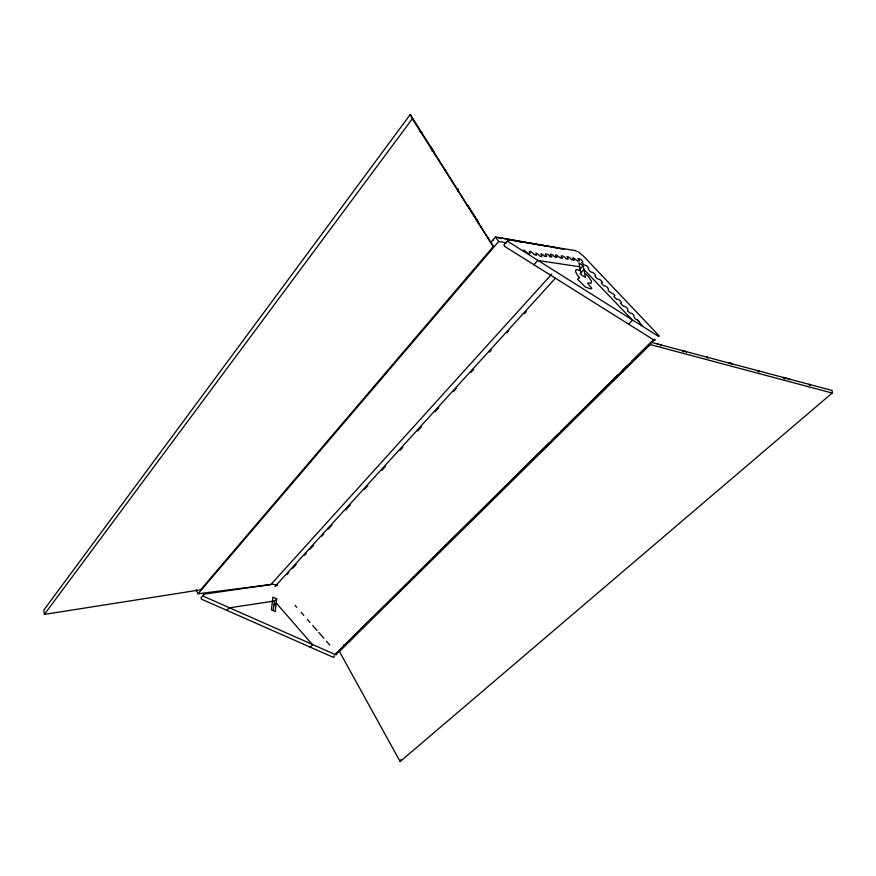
<?xml version="1.0" encoding="UTF-8"?>
<svg xmlns="http://www.w3.org/2000/svg" width="876" height="876" viewBox="0 0 876 876"><rect width="100%" height="100%" fill="white"/><g stroke="black" fill="none" stroke-linecap="round" stroke-linejoin="round"><path stroke-width="1.31" d="M832.178 393.039L832.2 390.477L651.01 342.275L650.266 344.575L339.384 651.448L400.157 761.562L832.178 393.039L650.266 344.575M276.696 598.866L275.239 611.558L271.418 609.849L272.918 597.147L276.696 598.866L274.298 601.473L273.246 610.506M661.052 345.746L661.249 345.002L657.449 343.994M476.435 220.194L476.697 219.285L468.036 205.619M522.567 250.536L523.957 250.175L527.615 253.197A15.45 5.88 41.7 0 0 528.83 253.536L530.254 253.317L529.224 251.609L530.626 251.335L534.218 254.5A10.961 4.161 41.8 0 0 534.995 254.817L535.652 255.047A8.651 3.285 41.9 0 0 536.495 255.234L535.882 252.978L538.707 254.763A5.738 2.19 42 0 1 539.474 255.814L539.506 255.847A15.626 5.88 41.9 0 0 540.393 256.208C544.85 258.716 536.846 249.43 544.587 256.361A13.775 5.168 41.9 0 0 545.124 256.504L546.197 256.58A21.528 8.092 41.8 0 0 546.734 256.372C542.321 252.704 548.694 253.569 549.876 256.679A11.103 4.15 42.1 0 0 550.402 256.854L551.716 256.931A6.701 2.508 42.1 0 0 551.968 256.767C547.511 253 552.625 253.613 554.519 256.854A15.659 5.803 42.1 0 0 555.264 257.128L556.994 257.325L555.548 255.595L555.964 254.741L560.246 257.829A14.038 5.179 42.2 0 0 560.859 258.026L561.976 258.157A21.155 7.807 42 0 0 562.523 258.026C558.297 254.434 564.757 255.573 565.699 258.573A17.794 6.515 42.2 0 0 566.367 258.814L567.374 259.077A11.925 4.38 42.3 0 0 568.206 259.154L567.057 256.646A3.646 1.347 42.5 0 1 569.039 257.281L571.678 259.734A14.914 5.442 42.3 0 0 572.554 260.052L574.119 260.227L572.641 258.376L573.145 257.664L577.229 260.676M653.091 340.939L652.598 340.282M457.787 191.275L458.17 189.807A3.033 2.201 -28.2 0 0 457.973 189.03L457.075 188.307L458.159 190.015M400.157 761.562L401.044 759.536M507.905 239.871L507.817 240.495A2.748 1.062 41.5 0 0 508.846 242.039L658.599 336.395A2.672 0.975 44.4 0 0 659.179 335.891L583.536 256.208L578.664 252.124L574.93 250.536L508.244 239.794L503.93 245.017A2.748 1.073 41.5 0 0 504.959 246.561L654.536 340.403A2.661 0.975 44.4 0 0 655.117 339.899L655.029 339.494M339.384 651.448L340.961 648.645L346.896 642.787M277.035 585.212L272.589 584.237L204.064 594.169L201.042 597.848A2.135 1.5 39.5 0 0 201.655 599.25L333.406 657.361A2.102 1.413 46.3 0 0 334.227 656.606L334.139 655.719M203.681 594.366L203.396 595.1A2.146 1.5 39.5 0 0 204.02 596.512L335.935 654.865A2.102 1.413 46.2 0 0 336.756 654.109L336.373 652.73M410.307 114.438L43.8 610.101L44.369 614.394L200.615 589.811L493.287 246.517L410.307 114.438L412.322 118.807L493.287 246.517M44.369 614.394L412.322 118.807M490.867 242.455L495.52 236.969L559.041 248.247L551.76 247.021M196.104 589.69L198.075 593.775L498.652 241.491L506.733 242.893M226.731 610.572L229.118 607.878L272.425 601.297M533.791 264.859L537.711 260.435L579.638 266.764M551.672 274.177L270.87 584.544L198.075 593.775M275.064 586.46L555.461 278.152M286.89 574.601L288.73 572.575M292.42 568.535L296.099 564.483M304.388 555.384L306.228 553.358M309.907 549.318L313.586 545.277M321.875 536.167L323.715 534.152M328.325 529.093L332.004 525.042M345.812 509.876L350.422 504.817M364.23 489.651L367.909 485.6M381.717 470.434L385.407 466.382M400.124 450.33L402.894 447.165M417.622 430.992L421.312 426.94M435.12 411.775L438.799 407.723M453.527 391.55L456.297 388.506M471.025 372.333L473.785 369.3M489.399 352.196L491.283 350.082M506.93 332.891L508.77 330.865M524.417 313.674L526.268 311.648M579.354 269.874L583.219 265.68L578.937 262.942L581.084 274.67L585.409 277.418L583.219 265.68M273.816 605.623L276.225 603.006L312.623 644.813L310.115 647.353M580.054 273.706L583.931 269.501L632.483 320.145L628.453 324.24M347.761 641.922L407.866 582.54M409.968 580.46L549.712 442.369M551.869 440.234L558.581 433.609M560.618 431.594L617.963 374.928M622.048 370.898L627.687 365.325M631.574 361.481L650.047 343.228M411.019 580.153L399.248 591.793M471.551 520.344L480.639 511.343M634.673 359.16L644.966 348.976M336.176 653.496L654.273 339.198M353.203 637.137L336.023 653.803M398.832 592.067L426.984 564.264M470.675 521.111L499.802 492.345M541.554 451.107L573.594 419.462M613.397 380.151L647.375 346.589M651.229 342.779L654.646 339.417M337.753 652.576L353.893 636.611M492.64 240.363L493.254 240.374M275.94 585.88L277.681 584.719M486.727 236.038L488.677 238.228M789.736 379.691L790.338 379.341L783.243 377.457L785.005 378.98M498.564 237.867L499.123 237.604M686.072 351.966L686.609 351.747L682.108 350.553L683.707 351.78M519.873 242.094L521.888 241.645M729.106 363.452L730.08 363.212A2.781 2.486 1.6 0 1 731.077 363.266L732.292 363.901L729.839 363.244M510.445 239.608L509.241 239.805M467.258 205.948L468.156 205.805A6.986 4.938 -27.8 0 1 468.496 205.794L466.974 205.181M444.592 169.692L445.742 170.415M560.541 248.609L564.363 249.288L561.68 248.718M540.382 245.006L548.902 246.517M498.696 237.538L539.079 244.776M708.027 358.021L706.636 356.828A6.461 5.803 4.2 0 1 706.79 357.112L707.052 357.189M477.31 221.748L478.559 222.241L476.697 219.285M431.846 150.847L433.927 151.756L430.598 146.478M420.338 131.849L420.009 131.696A8.037 6.187 -29.7 0 0 421.06 131.707L421.717 132.451M420.918 132.101L421.641 132.429M272.403 600.618L274.298 601.473M579.693 270.465L576.857 269.556L575.707 270.071L575.685 271.987L577.558 275.338A9.143 3.384 42.8 0 0 579.627 277.648L577.492 279.225L585.267 286.956C601.801 293.46 580.109 279.948 590.906 283.441L591.563 281.36L588.245 276.389A10.567 3.92 42.9 0 0 585.836 274.21L585.617 274.046M641.922 325.511L637.75 320.211A3.34 1.226 44 0 0 636.742 319.576C632.165 318.141 635.91 313.586 629.833 312.918A15.067 5.464 43.8 0 1 629.099 312.239C625.683 310.235 629.362 310.071 626.942 307.881A4.457 1.632 43.7 0 0 625.333 306.567L623.373 306.14A13.545 4.917 43.6 0 1 622.431 305.319L621.38 304.235A21.812 7.873 43.7 0 1 620.547 303.195C623.34 303.151 618.346 298.19 616.66 299.264A11.202 4.073 43.5 0 1 616.069 298.76L614.394 297.03A6.855 2.497 43.5 0 1 613.988 296.471C617.427 294.654 609.028 292.825 607.977 290.186C609.707 289.573 606.553 285.456 603.925 285.795A13.501 4.895 43.2 0 1 603.148 285.061L602.031 283.846A21.331 7.687 43.3 0 1 601.319 282.915C604.385 283.178 599.359 278.097 597.563 278.973A18.254 6.581 43 0 1 596.863 278.327L595.636 277.112A11.673 4.227 43 0 1 594.87 276.258L595.297 274.757A3.581 1.303 42.9 0 0 593.107 272.71L590.654 271.834A14.87 5.365 42.9 0 1 589.833 271.089C587.183 269.184 589.8 265.614 584.215 265.067A13.556 4.895 42.7 0 1 583.515 264.399L582.485 263.304A20.958 7.534 42.8 0 1 581.686 262.252L582.879 262.209L582.354 260.993A4.314 1.577 42.6 0 0 580.755 259.34L577.985 258.387L579.474 260.884A20.772 7.545 42.3 0 1 578.817 261.037L577.93 260.906A13.118 4.763 42.4 0 1 577.24 260.687M637.75 320.211L638.922 321.317M809.84 385.079L808.986 384.334L809.982 384.684A7.161 6.198 -3.8 0 0 810.103 385.024M343.469 644.955L344.377 645.973M307.345 619.398L309.984 622.42M312.623 625.431L317.013 630.435M318.744 632.428L323.912 638.33M326.452 641.243L329.792 645.086M301.18 612.346L303.808 615.368M295.07 605.316L296.789 607.309M495.52 236.969L498.652 241.491M477.825 222.263L478.077 223.117M706.79 357.112L706.987 357.89M758.758 370.942L757.62 370.636L759.076 371.895L758.758 370.942"/></g></svg>
